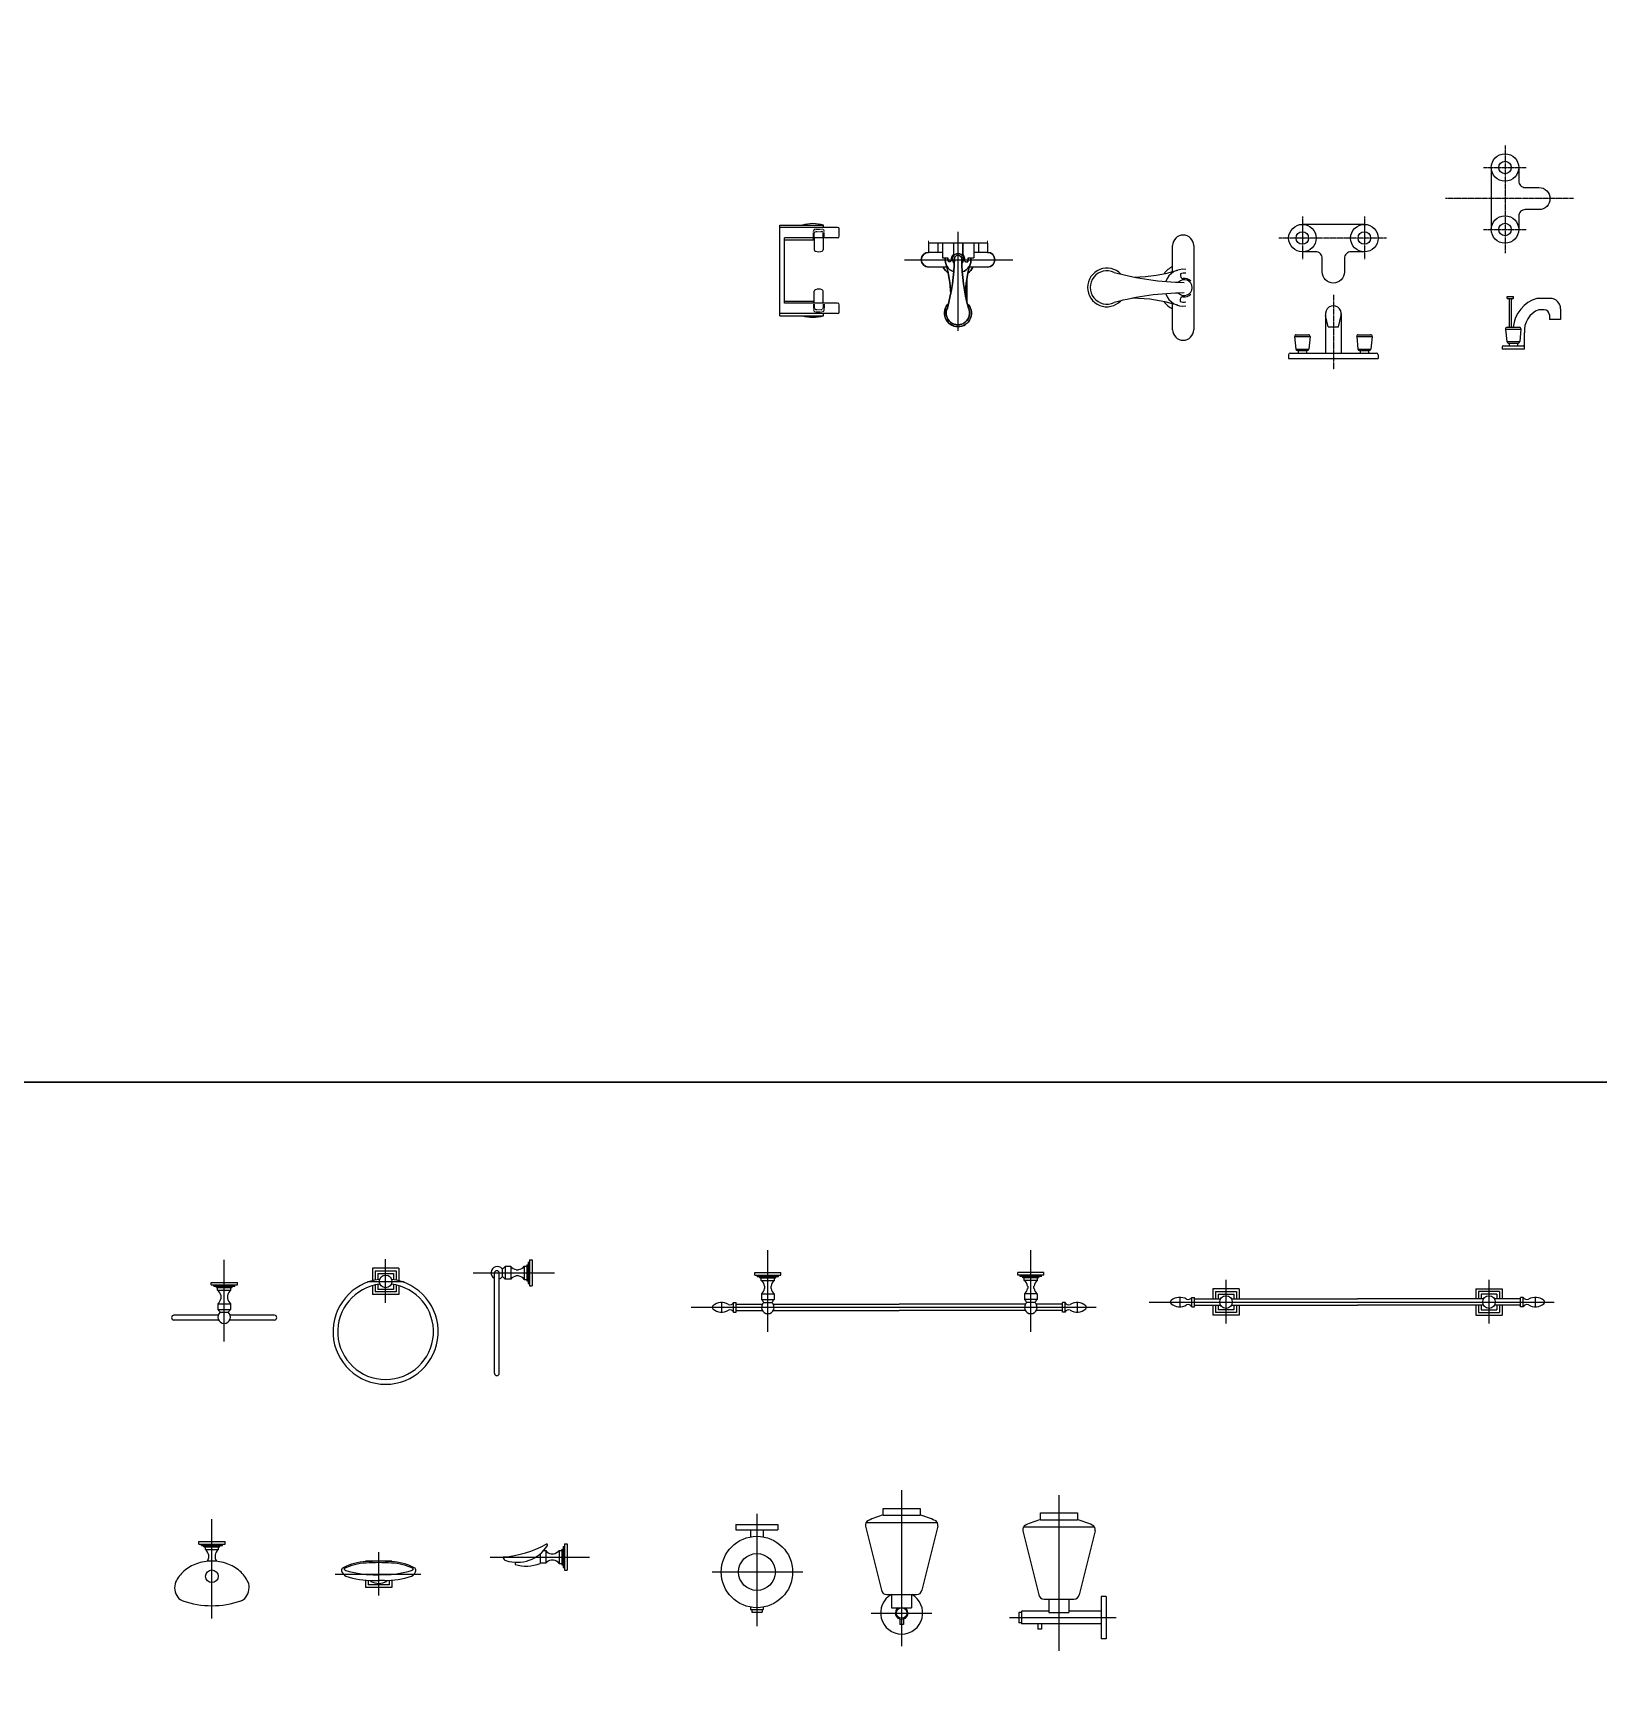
# Model space of a CAD drawing. Header units: inches. Extents: x -1249499 to 290957, y -589671 to 1013543.
# Drawn here: x -1056436 to -1053461, y 299878 to 303014 of the extents above; entities that cross this region are included whole.
import ezdxf

# ---------------------------------------------------------------- set-up
doc = ezdxf.new("R2010")
doc.units = ezdxf.units.IN
doc.header["$MEASUREMENT"] = 0
doc.linetypes.add('CENTER', pattern=[2, 1.25, -0.25, 0.25, -0.25])
doc.linetypes.add('HIDDEN', pattern=[2, 1, -1])
for name, color, linetype in [('1BATH', 1, 'Continuous'), ('7FUR', 4, 'Continuous'), ('ETC', 9, 'Continuous'), ('FAUCET', 4, 'Continuous'), ('TOIL', 9, 'Continuous'), ('가구', 4, 'Continuous'), ('샤워부스', 4, 'Continuous')]:
    doc.layers.add(name, color=color, linetype=linetype)

# ---------------------------------------------------------------- blocks, each defined once
blk = doc.blocks.new('B-샤워기')
at = {"layer": '가구', "color": 1}
for p, q in [((-45, -145.2), (-45, 148.8)), ((-237.6, 0), (30.9, 0))]:
    blk.add_line(p, q, dxfattribs=at)
at = {"layer": '가구'}
for p, q in [((-65, 80), (-65, 30.6)), ((0, 80), (-25, 80)), ((-25, 80), (-25, 42.5)), ((0, 55), (-25, 55)), ((-65, -30.6), (-65, -80)), ((-25, -42.5), (-25, -80)), ((0, -55), (-25, -55)), ((0, -80), (-25, -80))]:
    blk.add_line(p, q, dxfattribs=at)
at = {"layer": '가구', "linetype": 'ByBlock'}
blk.add_line((0, 80), (0, -80), dxfattribs=at)
at = {"layer": '가구', "color": 3}
for p, q in [((-50.7, 22.3), (-50.7, 26.2)), ((0, 42.5), (-40, 42.5)), ((-40, 27.2), (-40, 42.5)), ((0, 12.5), (-30.3, 12.5)), ((0, 42.5), (0, -42.5)), ((-50, -26.2), (-50, -22.3)), ((-40, -42.5), (-40, -27.4)), ((0, -42.5), (-40, -42.5)), ((0, -12.5), (-30.3, -12.5))]:
    blk.add_line(p, q, dxfattribs=at)
at = {"layer": '가구'}
for centre, radius, start, end in [((-45, 80), 20, 0, 180), ((-144.1, 320), 300, 270.5809, 287.2106), ((-45, 0), 45, 116.3878, 143.6667), ((-144.1, -320), 300, 72.7894, 88.7593), ((-45, 0), 45, 216.3333, 243.6122), ((-45, -80), 20, 180, 0)]:
    blk.add_arc(centre, radius, start, end, dxfattribs=at)
at = {"layer": '가구', "color": 1}
for centre, radius, start, end in [((-190, -0.5), 36.7, 43.7021, 316.5603), ((-45, 0), 35, 81.7868, 160.8079), ((-42.9, 0), 15, 223.4052, 136.9858), ((-45, 0), 35, 199.6955, 278.2132)]:
    blk.add_arc(centre, radius, start, end, dxfattribs=at)
at = {"layer": '가구', "color": 3}
for centre, radius, start, end in [((-190, -0.5), 31.7, 64.3941, 295.6059), ((-36.8, 554.8), 544.9, 255.1649, 269.3613), ((-43.2, 4.9), 22.5, 81.7868, 109.4712), ((-45.7, 22.3), 5, 180, 278.2132), ((-42.5, 0), 17.5, 45.5847, 98.2132), ((-42.9, 0), 10, 270, 90), ((-32.9, -555.9), 545.9, 91.0431, 105.2259), ((-45, -22.3), 5, 81.7868, 180), ((-42.5, -5), 22.5, 250.5288, 276.3794), ((-42.5, 0), 17.5, 261.7868, 314.4153)]:
    blk.add_arc(centre, radius, start, end, dxfattribs=at)

msp = doc.modelspace()

# ---------------------------------------------------------------- linework, layer by layer
at = {"color": 6}
msp.add_lwpolyline([(-1061085, 308188), (-1045914, 308188), (-1045914, 301019), (-1061085, 301019)], close=True, dxfattribs=at)
msp.add_lwpolyline([(-1061085, 301019), (-1053112.1, 301019), (-1053112.1, 297093.6), (-1061085, 297093.6)], close=True)
at = {"layer": '1BATH'}
for p, q in [((-1056072.8, 300526), (-1056072.8, 300681.2)), ((-1055766, 300599.5), (-1055766, 300682.2)), ((-1055495, 300676.5), (-1055492.5, 300676.5)), ((-1055495, 300676.5), (-1055495, 300636.5)), ((-1055492.5, 300681.5), (-1055492.5, 300631.5)), ((-1055492.5, 300681.5), (-1055487.5, 300681.5)), ((-1055487.5, 300681.5), (-1055487.5, 300631.5)), ((-1055039.3, 300544.6), (-1055039.3, 300699.8)), ((-1054539.3, 300544.6), (-1054539.3, 300699.8)), ((-1055741, 300665.1), (-1055791, 300665.1)), ((-1055791, 300665.1), (-1055791, 300641.4)), ((-1055786, 300660.1), (-1055746, 300660.1)), ((-1055786, 300660.1), (-1055786, 300642.6)), ((-1055781, 300655.1), (-1055751, 300655.1)), ((-1055781, 300655.1), (-1055781, 300643.5)), ((-1055751, 300655.1), (-1055751, 300643.5)), ((-1055746, 300660.1), (-1055746, 300642.6)), ((-1055741, 300665.1), (-1055741, 300641.4)), ((-1055599.8, 300656.5), (-1055444.7, 300656.5)), ((-1055559, 300465.5), (-1055559, 300655.9)), ((-1055550, 300465.5), (-1055550, 300655.9)), ((-1055544.3, 300664.2), (-1055544.3, 300648.8)), ((-1055528.1, 300668.5), (-1055538.9, 300668.5)), ((-1055538.9, 300668.5), (-1055538.9, 300644.5)), ((-1055528.1, 300644.5), (-1055538.9, 300644.5)), ((-1055528.1, 300668.5), (-1055528.1, 300644.5)), ((-1055517.7, 300662.5), (-1055513.3, 300662.5)), ((-1055513.3, 300650.5), (-1055517.7, 300650.5)), ((-1055502.5, 300669), (-1055497.5, 300669)), ((-1055502.5, 300669), (-1055502.5, 300644.1)), ((-1055502.5, 300644.1), (-1055497.5, 300644.1)), ((-1055497.5, 300671.5), (-1055495, 300671.5)), ((-1055497.5, 300671.5), (-1055497.5, 300641.5)), ((-1055497.5, 300641.5), (-1055495, 300641.5)), ((-1055064.3, 300656.9), (-1055014.3, 300656.9)), ((-1055064.3, 300651.9), (-1055064.3, 300656.9)), ((-1055064.3, 300651.9), (-1055014.3, 300651.9)), ((-1055059.3, 300649.4), (-1055059.3, 300651.9)), ((-1055059.3, 300649.4), (-1055019.3, 300649.4)), ((-1055054.3, 300646.9), (-1055054.3, 300649.4)), ((-1055054.3, 300646.9), (-1055024.3, 300646.9)), ((-1055051.7, 300641.9), (-1055051.7, 300646.9)), ((-1055051.7, 300641.9), (-1055026.9, 300641.9)), ((-1055026.9, 300641.9), (-1055026.9, 300646.9)), ((-1055024.3, 300646.9), (-1055024.3, 300649.4)), ((-1055019.3, 300649.4), (-1055019.3, 300651.9)), ((-1055014.3, 300651.9), (-1055014.3, 300656.9)), ((-1054564.3, 300651.9), (-1054564.3, 300656.9)), ((-1054514.3, 300656.9), (-1054564.3, 300656.9)), ((-1054514.3, 300651.9), (-1054564.3, 300651.9)), ((-1054559.3, 300649.4), (-1054559.3, 300651.9)), ((-1054519.3, 300649.4), (-1054559.3, 300649.4)), ((-1054554.3, 300646.9), (-1054554.3, 300649.4)), ((-1054524.3, 300646.9), (-1054554.3, 300646.9)), ((-1054551.7, 300641.9), (-1054551.7, 300646.9)), ((-1054526.9, 300641.9), (-1054551.7, 300641.9)), ((-1054526.9, 300641.9), (-1054526.9, 300646.9)), ((-1054524.3, 300646.9), (-1054524.3, 300649.4)), ((-1054519.3, 300649.4), (-1054519.3, 300651.9)), ((-1054514.3, 300651.9), (-1054514.3, 300656.9)), ((-1054168.2, 300560.3), (-1054168.2, 300642.9)), ((-1053668.2, 300560.3), (-1053668.2, 300642.9)), ((-1056097.8, 300638.4), (-1056047.8, 300638.4)), ((-1056097.8, 300633.4), (-1056097.8, 300638.4)), ((-1056097.8, 300633.4), (-1056047.8, 300633.4)), ((-1056092.8, 300630.9), (-1056092.8, 300633.4)), ((-1056092.8, 300630.9), (-1056052.8, 300630.9)), ((-1056087.8, 300628.4), (-1056087.8, 300630.9)), ((-1056087.8, 300628.4), (-1056057.8, 300628.4)), ((-1056085.3, 300623.4), (-1056085.3, 300628.4)), ((-1056085.3, 300623.4), (-1056060.4, 300623.4)), ((-1056078.8, 300608.2), (-1056078.8, 300612.6)), ((-1056066.8, 300612.6), (-1056066.8, 300608.2)), ((-1056060.4, 300623.4), (-1056060.4, 300628.4)), ((-1056057.8, 300628.4), (-1056057.8, 300630.9)), ((-1056052.8, 300630.9), (-1056052.8, 300633.4)), ((-1056047.8, 300633.4), (-1056047.8, 300638.4)), ((-1055800.1, 300640.1), (-1055731, 300640.1)), ((-1055791, 300632.1), (-1055791, 300615.1)), ((-1055741, 300615.1), (-1055791, 300615.1)), ((-1055786, 300633.4), (-1055786, 300620.1)), ((-1055746, 300620.1), (-1055786, 300620.1)), ((-1055781, 300634.1), (-1055781, 300625.1)), ((-1055751, 300625.1), (-1055781, 300625.1)), ((-1055751, 300634.1), (-1055751, 300625.1)), ((-1055746, 300633.4), (-1055746, 300620.1)), ((-1055741, 300632.1), (-1055741, 300615.1)), ((-1055495, 300636.5), (-1055492.5, 300636.5)), ((-1055492.5, 300631.5), (-1055487.5, 300631.5)), ((-1055051.3, 300616.4), (-1055051.3, 300605.6)), ((-1055051.3, 300616.4), (-1055027.3, 300616.4)), ((-1055045.3, 300626.8), (-1055045.3, 300631.2)), ((-1055033.3, 300631.2), (-1055033.3, 300626.8)), ((-1055027.3, 300616.4), (-1055027.3, 300605.6)), ((-1054551.3, 300616.4), (-1054551.3, 300605.6)), ((-1054527.3, 300616.4), (-1054551.3, 300616.4)), ((-1054545.3, 300631.2), (-1054545.3, 300626.8)), ((-1054533.3, 300626.8), (-1054533.3, 300631.2)), ((-1054527.3, 300616.4), (-1054527.3, 300605.6)), ((-1054256.2, 300609.9), (-1054256.2, 300591.9)), ((-1054143.2, 300625.9), (-1054193.2, 300625.9)), ((-1054193.2, 300625.9), (-1054193.2, 300606.9)), ((-1054188.2, 300620.9), (-1054188.2, 300606.9)), ((-1054188.2, 300620.9), (-1054148.2, 300620.9)), ((-1054183.2, 300615.9), (-1054183.2, 300606.9)), ((-1054183.2, 300615.9), (-1054153.2, 300615.9)), ((-1054153.2, 300615.9), (-1054153.2, 300606.9)), ((-1054148.2, 300620.9), (-1054148.2, 300606.9)), ((-1054143.2, 300625.9), (-1054143.2, 300606.9)), ((-1053693.2, 300625.9), (-1053643.2, 300625.9)), ((-1053693.2, 300625.9), (-1053693.2, 300606.9)), ((-1053688.2, 300620.9), (-1053688.2, 300606.9)), ((-1053648.2, 300620.9), (-1053688.2, 300620.9)), ((-1053683.2, 300615.9), (-1053683.2, 300606.9)), ((-1053653.2, 300615.9), (-1053683.2, 300615.9)), ((-1053653.2, 300615.9), (-1053653.2, 300606.9)), ((-1053648.2, 300620.9), (-1053648.2, 300606.9)), ((-1053643.2, 300625.9), (-1053643.2, 300606.9)), ((-1053580.2, 300609.9), (-1053580.2, 300591.9)), ((-1056084.8, 300597.8), (-1056060.8, 300597.8)), ((-1056084.8, 300597.8), (-1056084.8, 300587)), ((-1056084.8, 300587), (-1056060.8, 300587)), ((-1056080.5, 300581.6), (-1056065.2, 300581.6)), ((-1056060.8, 300597.8), (-1056060.8, 300587)), ((-1055185.2, 300590.9), (-1054415.3, 300590.9)), ((-1055127.3, 300600), (-1055127.3, 300581.9)), ((-1055104.3, 300581.9), (-1055104.3, 300599.9)), ((-1055104.3, 300599.9), (-1055099.3, 300599.9)), ((-1055104.3, 300581.9), (-1055099.3, 300581.9)), ((-1055099.3, 300581.9), (-1055099.3, 300599.9)), ((-1055099.3, 300596.9), (-1055049.7, 300596.9)), ((-1055099.3, 300584.9), (-1055049.7, 300584.9)), ((-1055051.3, 300605.6), (-1055027.3, 300605.6)), ((-1055047, 300600.2), (-1055031.6, 300600.2)), ((-1055028.9, 300596.9), (-1054789.3, 300596.9)), ((-1055028.9, 300584.9), (-1054789.3, 300584.9)), ((-1054549.7, 300596.9), (-1054789.3, 300596.9)), ((-1054549.7, 300584.9), (-1054789.3, 300584.9)), ((-1054527.3, 300605.6), (-1054551.3, 300605.6)), ((-1054531.6, 300600.2), (-1054547, 300600.2)), ((-1054479.3, 300596.9), (-1054528.9, 300596.9)), ((-1054479.3, 300584.9), (-1054528.9, 300584.9)), ((-1054474.3, 300599.9), (-1054479.3, 300599.9)), ((-1054479.3, 300581.9), (-1054479.3, 300599.9)), ((-1054474.3, 300581.9), (-1054479.3, 300581.9)), ((-1054474.3, 300581.9), (-1054474.3, 300599.9)), ((-1054451.3, 300600), (-1054451.3, 300581.9)), ((-1054314.1, 300600.9), (-1053544.2, 300600.9)), ((-1054233.2, 300609.9), (-1054228.2, 300609.9)), ((-1054233.2, 300591.9), (-1054233.2, 300609.9)), ((-1054233.2, 300591.9), (-1054228.2, 300591.9)), ((-1054228.2, 300591.9), (-1054228.2, 300609.9)), ((-1054228.2, 300606.9), (-1054178.5, 300606.9)), ((-1054228.2, 300594.9), (-1054178.5, 300594.9)), ((-1054193.2, 300594.9), (-1054193.2, 300575.9)), ((-1054188.2, 300594.9), (-1054188.2, 300580.9)), ((-1054148.2, 300580.9), (-1054188.2, 300580.9)), ((-1054183.2, 300594.9), (-1054183.2, 300585.9)), ((-1054153.2, 300585.9), (-1054183.2, 300585.9)), ((-1054157.8, 300606.9), (-1053918.2, 300606.9)), ((-1054157.8, 300594.9), (-1053918.2, 300594.9)), ((-1054153.2, 300594.9), (-1054153.2, 300585.9)), ((-1054148.2, 300594.9), (-1054148.2, 300580.9)), ((-1054143.2, 300594.9), (-1054143.2, 300575.9)), ((-1053678.5, 300606.9), (-1053918.2, 300606.9)), ((-1053678.5, 300594.9), (-1053918.2, 300594.9)), ((-1053693.2, 300594.9), (-1053693.2, 300575.9)), ((-1053688.2, 300594.9), (-1053688.2, 300580.9)), ((-1053688.2, 300580.9), (-1053648.2, 300580.9)), ((-1053683.2, 300594.9), (-1053683.2, 300585.9)), ((-1053683.2, 300585.9), (-1053653.2, 300585.9)), ((-1053608.2, 300606.9), (-1053657.8, 300606.9)), ((-1053608.2, 300594.9), (-1053657.8, 300594.9)), ((-1053653.2, 300594.9), (-1053653.2, 300585.9)), ((-1053648.2, 300594.9), (-1053648.2, 300580.9)), ((-1053643.2, 300594.9), (-1053643.2, 300575.9)), ((-1053603.2, 300609.9), (-1053608.2, 300609.9)), ((-1053608.2, 300591.9), (-1053608.2, 300609.9)), ((-1053603.2, 300591.9), (-1053608.2, 300591.9)), ((-1053603.2, 300591.9), (-1053603.2, 300609.9)), ((-1056084.3, 300575.8), (-1056168.3, 300575.8)), ((-1056083.5, 300566.8), (-1056168.3, 300566.8)), ((-1055977.3, 300566.8), (-1056062.2, 300566.8)), ((-1055977.3, 300575.8), (-1056061.4, 300575.8)), ((-1054143.2, 300575.9), (-1054193.2, 300575.9)), ((-1053693.2, 300575.9), (-1053643.2, 300575.9)), ((-1054784.9, 300242.9), (-1054784.9, 299946.4)), ((-1054485.8, 300234), (-1054485.8, 299937.6)), ((-1054819.8, 300208.6), (-1054749.9, 300208.6)), ((-1054819.8, 300195.9), (-1054819.8, 300208.6)), ((-1054749.9, 300208.6), (-1054749.9, 300195.9)), ((-1056096.3, 299999.2), (-1056096.3, 300188.2)), ((-1055100, 300177.6), (-1055020, 300177.6)), ((-1055100, 300177.6), (-1055100, 300167.6)), ((-1055060, 300198.2), (-1055060, 299984.8)), ((-1055020, 300177.6), (-1055020, 300167.6)), ((-1054853.7, 300174.9), (-1054823.2, 300053)), ((-1054852.2, 300182), (-1054717.5, 300182)), ((-1054819.8, 300195.9), (-1054749.9, 300195.9)), ((-1054716, 300174.9), (-1054746.5, 300053)), ((-1054553.1, 300173.2), (-1054418.5, 300173.2)), ((-1054520.7, 300199.8), (-1054450.8, 300199.8)), ((-1054520.7, 300187.1), (-1054520.7, 300199.8)), ((-1054520.7, 300187.1), (-1054450.8, 300187.1)), ((-1054450.8, 300199.8), (-1054450.8, 300187.1)), ((-1056121.3, 300145.4), (-1056071.3, 300145.4)), ((-1056121.3, 300140.4), (-1056121.3, 300145.4)), ((-1056121.3, 300140.4), (-1056071.3, 300140.4)), ((-1056116.3, 300137.9), (-1056116.3, 300140.4)), ((-1056076.3, 300137.9), (-1056076.3, 300140.4)), ((-1056071.3, 300140.4), (-1056071.3, 300145.4)), ((-1055426, 300141.1), (-1055426, 300091.1)), ((-1055426, 300141.1), (-1055421, 300141.1)), ((-1055421, 300141.1), (-1055421, 300091.1)), ((-1055100, 300167.6), (-1055020, 300167.6)), ((-1055072, 300167.6), (-1055072, 300154.4)), ((-1055048, 300167.6), (-1055048, 300154.4)), ((-1054554.6, 300166.1), (-1054524.1, 300044.2)), ((-1054416.9, 300166.1), (-1054447.4, 300044.2)), ((-1056116.3, 300137.9), (-1056076.3, 300137.9)), ((-1056111.3, 300135.4), (-1056111.3, 300137.9)), ((-1056111.3, 300135.4), (-1056081.3, 300135.4)), ((-1056108.7, 300130.4), (-1056108.7, 300135.4)), ((-1056108.7, 300130.4), (-1056083.8, 300130.4)), ((-1056102.3, 300115.2), (-1056102.3, 300119.7)), ((-1056090.3, 300119.7), (-1056090.3, 300115.2)), ((-1056083.8, 300130.4), (-1056083.8, 300135.4)), ((-1056081.3, 300135.4), (-1056081.3, 300137.9)), ((-1055754, 300108.2), (-1055804, 300108.2)), ((-1055804, 300108.2), (-1055804, 300107.2)), ((-1055779, 300042.7), (-1055779, 300125.3)), ((-1055754, 300108.2), (-1055754, 300107.2)), ((-1055567.3, 300116.1), (-1055378.2, 300116.1)), ((-1055472.4, 300121.9), (-1055472.4, 300104.1)), ((-1055461.6, 300128.1), (-1055465.7, 300128.1)), ((-1055461.6, 300128.1), (-1055461.6, 300104.1)), ((-1055451.2, 300122.1), (-1055446.8, 300122.1)), ((-1055446.8, 300110.1), (-1055451.2, 300110.1)), ((-1055436, 300128.6), (-1055436, 300103.7)), ((-1055436, 300128.6), (-1055431, 300128.6)), ((-1055431, 300131.1), (-1055431, 300101.1)), ((-1055431, 300131.1), (-1055428.5, 300131.1)), ((-1055428.5, 300136.1), (-1055428.5, 300096.1)), ((-1055428.5, 300136.1), (-1055426, 300136.1)), ((-1055861.6, 300083.2), (-1055699.3, 300083.2)), ((-1055789.7, 300082.5), (-1055779, 300082.5)), ((-1055768.3, 300082.5), (-1055779, 300082.5)), ((-1055519.6, 300106.1), (-1055519.6, 300102.1)), ((-1055461.6, 300104.1), (-1055472.4, 300104.1)), ((-1055436, 300103.7), (-1055431, 300103.7)), ((-1055431, 300101.1), (-1055428.5, 300101.1)), ((-1055428.5, 300096.1), (-1055426, 300096.1)), ((-1055426, 300091.1), (-1055421, 300091.1)), ((-1055145.4, 300087.6), (-1054972.8, 300087.6)), ((-1055804, 300071.9), (-1055804, 300058.2)), ((-1055754, 300058.2), (-1055804, 300058.2)), ((-1055799, 300071.5), (-1055799, 300063.2)), ((-1055759, 300063.2), (-1055799, 300063.2)), ((-1055794, 300069.8), (-1055794, 300071.3)), ((-1055789.7, 300071.3), (-1055779, 300071.3)), ((-1055768.3, 300071.3), (-1055779, 300071.3)), ((-1055764, 300069.8), (-1055764, 300071.3)), ((-1055759, 300071.5), (-1055759, 300063.2)), ((-1055754, 300071.9), (-1055754, 300058.2)), ((-1055072, 300020.8), (-1055072, 300016.3)), ((-1055072, 300016.3), (-1055048, 300016.3)), ((-1055070, 300016.3), (-1055070, 300011.3)), ((-1055050, 300016.3), (-1055050, 300011.3)), ((-1055048, 300020.8), (-1055048, 300016.3)), ((-1054813.3, 300044.6), (-1054756.4, 300044.6)), ((-1054803.9, 300044.6), (-1054803.9, 300019.6)), ((-1054803.9, 300019.6), (-1054765.9, 300019.6)), ((-1054765.9, 300044.6), (-1054765.9, 300019.6)), ((-1054514.2, 300035.8), (-1054457.3, 300035.8)), ((-1054504.8, 300035.8), (-1054504.8, 300010.8)), ((-1054466.8, 300035.8), (-1054466.8, 300010.8)), ((-1054405.8, 300040.8), (-1054405.8, 299960.8)), ((-1054395.8, 300040.8), (-1054405.8, 300040.8)), ((-1054395.8, 300040.8), (-1054395.8, 299960.8)), ((-1055070, 300011.3), (-1055050, 300011.3)), ((-1054843.1, 300009.6), (-1054727.5, 300009.6)), ((-1054788.4, 299998.1), (-1054788.4, 299987.6)), ((-1054781.4, 299987.6), (-1054788.4, 299987.6)), ((-1054781.4, 299998.1), (-1054781.4, 299987.6)), ((-1054579.7, 300000.8), (-1054377.1, 300000.8)), ((-1054557.1, 300010.8), (-1054562.1, 300010.8)), ((-1054562.1, 300010.8), (-1054562.1, 299990.8)), ((-1054557.1, 299990.8), (-1054562.1, 299990.8)), ((-1054504.8, 300012.8), (-1054557.1, 300012.8)), ((-1054557.1, 300012.8), (-1054557.1, 299988.8)), ((-1054405.8, 299988.8), (-1054557.1, 299988.8)), ((-1054525.8, 299988.8), (-1054525.8, 299978.8)), ((-1054518.8, 299988.8), (-1054518.8, 299978.8)), ((-1054504.8, 300010.8), (-1054466.8, 300010.8)), ((-1054405.8, 300012.8), (-1054466.8, 300012.8)), ((-1054518.8, 299978.8), (-1054525.8, 299978.8)), ((-1054395.8, 299960.8), (-1054405.8, 299960.8))]:
    msp.add_line(p, q, dxfattribs=at)
msp.add_lwpolyline([(-1056027.4, 300068.5, 0.097975), (-1056043.2, 300089.2, 0.093152), (-1056067.1, 300103.3, 0.08734), (-1056096.3, 300108.4, 0.08734), (-1056125.4, 300103.3, 0.093152), (-1056149.3, 300089.2, 0.097975), (-1056165.2, 300068.5, 0.006027)], format="xyb", dxfattribs=at)
for centre, radius in [((-1055766, 300640.1), 12), ((-1054168.2, 300600.9), 12), ((-1053668.2, 300600.9), 12), ((-1055060, 300087.6), 67.9), ((-1055060, 300087.6), 35), ((-1056096.3, 300079.4), 12), ((-1054784.9, 300009.6), 10)]:
    msp.add_circle(centre, radius, dxfattribs=at)
for centre, radius, start, end in [((-1055766, 300544.6), 100, 96.5257, 83.4743), ((-1055553.5, 300656.5), 12, 39.7788, 242.472), ((-1055554.5, 300655.9), 4.5, 0, 180), ((-1055553.5, 300656.5), 12, 286.7274, 320.2212), ((-1055552.3, 300679.8), 17.5, 297.2378, 320.0303), ((-1055552.3, 300633.3), 17.5, 39.9697, 62.7622), ((-1055514.6, 300679.8), 17.5, 219.9697, 260.0303), ((-1055514.6, 300633.3), 17.5, 99.9697, 140.0303), ((-1055516.3, 300679.8), 17.5, 279.9697, 321.9038), ((-1055516.3, 300633.3), 17.5, 38.0962, 80.0303), ((-1055062.6, 300628.2), 17.5, 9.9697, 51.9038), ((-1055016, 300628.2), 17.5, 128.0962, 170.0303), ((-1054562.6, 300628.2), 17.5, 9.9697, 51.9038), ((-1054516, 300628.2), 17.5, 128.0962, 170.0303), ((-1056096.1, 300609.6), 17.5, 9.9697, 51.9038), ((-1056049.6, 300609.6), 17.5, 128.0962, 170.0303), ((-1055766, 300544.6), 91, 96.8412, 83.1588), ((-1055062.6, 300629.8), 17.5, 309.9697, 350.0303), ((-1055016, 300629.8), 17.5, 189.9697, 230.0303), ((-1054562.6, 300629.8), 17.5, 309.9697, 350.0303), ((-1054516, 300629.8), 17.5, 189.9697, 230.0303), ((-1054256.2, 300584.6), 25.3, 59.071, 130.1687), ((-1053580.2, 300584.6), 25.3, 49.8313, 120.929), ((-1056096.1, 300611.2), 17.5, 309.9697, 350.0303), ((-1056096.1, 300573.6), 17.5, 27.2378, 50.0303), ((-1056072.8, 300572.4), 12, 129.7788, 50.2212), ((-1056049.6, 300611.2), 17.5, 189.9697, 230.0303), ((-1056049.6, 300573.6), 17.5, 129.9697, 152.7622), ((-1055141, 300590.9), 4, 130.1687, 229.8313), ((-1055127.3, 300574.7), 25.3, 59.071, 130.1687), ((-1055127.3, 300607.2), 25.3, 229.8313, 300.929), ((-1055111.4, 300604.2), 8.3, 249.8991, 329.4477), ((-1055111.4, 300577.7), 8.3, 30.5523, 110.1009), ((-1055062.6, 300592.1), 17.5, 27.2378, 50.0303), ((-1055039.3, 300590.9), 12, 129.7788, 50.2212), ((-1055016, 300592.1), 17.5, 129.9697, 152.7622), ((-1054562.6, 300592.1), 17.5, 27.2378, 50.0303), ((-1054539.3, 300590.9), 12, 129.7788, 50.2212), ((-1054516, 300592.1), 17.5, 129.9697, 152.7622), ((-1054467.2, 300604.2), 8.3, 210.5523, 290.1009), ((-1054467.2, 300577.7), 8.3, 69.8991, 149.4477), ((-1054451.3, 300574.7), 25.3, 49.8313, 120.929), ((-1054451.3, 300607.2), 25.3, 239.071, 310.1687), ((-1054437.6, 300590.9), 4, 310.1687, 49.8313), ((-1054269.9, 300600.9), 4, 130.1687, 229.8313), ((-1054256.2, 300617.1), 25.3, 229.8313, 300.929), ((-1054240.3, 300614.1), 8.3, 249.8991, 329.4477), ((-1054240.3, 300587.7), 8.3, 30.5523, 110.1009), ((-1053596, 300614.1), 8.3, 210.5523, 290.1009), ((-1053596, 300587.7), 8.3, 69.8991, 149.4477), ((-1053580.2, 300617.1), 25.3, 239.071, 310.1687), ((-1053566.4, 300600.9), 4, 310.1687, 49.8313), ((-1056168.3, 300571.3), 4.5, 90, 270), ((-1055977.3, 300571.3), 4.5, 270, 90), ((-1055554.5, 300465.5), 4.5, 180, 0), ((-1054843.8, 300176.5), 10, 116.2482, 189.3462), ((-1054784.9, 300056.9), 143.3, 104.1187, 116.2482), ((-1054784.9, 300056.9), 143.3, 63.7518, 75.8813), ((-1054725.9, 300176.5), 10, 350.6538, 63.7518), ((-1054544.7, 300167.7), 10, 116.2482, 189.3462), ((-1054485.8, 300048.1), 143.3, 104.1187, 116.2482), ((-1054485.8, 300048.1), 143.3, 63.7518, 75.8813), ((-1054426.8, 300167.7), 10, 350.6538, 63.7518), ((-1055558, 300317), 201.5, 274.6299, 298.8057), ((-1055459.9, 300138.8), 1.98, 342.4296, 120.7294), ((-1056119.5, 300116.6), 17.5, 9.9697, 51.9038), ((-1056119.5, 300118.3), 17.5, 323.8428, 350.0303), ((-1056073, 300116.6), 17.5, 128.0962, 170.0303), ((-1056073, 300118.3), 17.5, 189.9697, 216.1572), ((-1055756.4, 299226.8), 881.7, 91.4717, 93.0385), ((-1055801.6, 299226.8), 881.7, 86.9615, 88.5283), ((-1055541.6, 300115.2), 1, 94.6299, 198.5484), ((-1055533.8, 300117.8), 9.24, 198.5484, 245.7392), ((-1055516.3, 300175), 69, 252.0351, 327.7102), ((-1055448.1, 300139.4), 17.5, 219.9697, 260.0303), ((-1055448.1, 300092.9), 17.5, 99.9697, 140.0303), ((-1055449.8, 300139.4), 17.5, 279.9697, 321.9038), ((-1055449.8, 300092.9), 17.5, 38.0962, 80.0303), ((-1055844.7, 300091.1), 5, 110.3509, 191.9549), ((-1055834.4, 300093.3), 15.5, 191.9549, 242.9182), ((-1055798.6, 300002.9), 104.5, 92.4919, 117.2643), ((-1055798.6, 300000.1), 104.5, 92.4919, 116.6037), ((-1055834.4, 300104.5), 15.5, 225.0678, 242.9182), ((-1055789.7, 300250.9), 168.3, 252.1093, 270), ((-1055789.7, 300239.6), 168.3, 252.1093, 270), ((-1055756.4, 299224), 881.7, 91.4717, 93.0385), ((-1055801.6, 299224), 881.7, 86.9615, 88.5283), ((-1055768.3, 300250.9), 168.3, 270, 287.8907), ((-1055768.3, 300239.6), 168.3, 270, 287.8907), ((-1055759.5, 300002.9), 104.5, 62.7357, 87.5081), ((-1055759.5, 300000.1), 104.5, 63.3963, 87.5081), ((-1055723.6, 300104.5), 15.5, 297.0818, 314.9322), ((-1055723.6, 300093.3), 15.5, 297.0818, 348.0451), ((-1055713.3, 300091.1), 5, 348.0451, 69.6491), ((-1055498.6, 300165.5), 66.8, 251.6605, 293.117), ((-1056137.2, 300057.9), 29.9, 159.1952, 218.0369), ((-1056055.3, 300057.9), 29.9, 321.9631, 20.8048), ((-1055779, 300096.3), 30.5, 240.509, 299.491), ((-1054813.3, 300054.6), 10, 189.3462, 270), ((-1054756.4, 300054.6), 10, 270, 350.6538), ((-1056145, 300051.8), 20, 218.0369, 250.7502), ((-1056096.3, 300191.4), 167.9, 250.7502, 289.2498), ((-1056047.5, 300051.8), 20, 289.2498, 321.9631), ((-1054784.9, 300009.6), 40, 118.955, 61.045), ((-1054784.9, 300009.6), 12, 123.5573, 56.4427), ((-1054514.2, 300045.8), 10, 189.3462, 270), ((-1054457.3, 300045.8), 10, 270, 350.6538)]:
    msp.add_arc(centre, radius, start, end, dxfattribs=at)
at = {"layer": '7FUR', "color": 1, "linetype": 'CENTER'}
for p, q in [((-1053637.8, 302800.3), (-1053637.8, 302595.5)), ((-1053678.7, 302758.4), (-1053597.6, 302758.4)), ((-1053507.5, 302699.4), (-1053750.9, 302699.4)), ((-1054023, 302665.1), (-1054023, 302584.1)), ((-1053905.2, 302665.1), (-1053905.2, 302584.1)), ((-1053863.2, 302624.3), (-1054068, 302624.3)), ((-1053678.7, 302640.5), (-1053597.6, 302640.5)), ((-1053964.1, 302516.6), (-1053964.1, 302374.3))]:
    msp.add_line(p, q, dxfattribs=at)
at = {"layer": '7FUR'}
for points in [[(-1053611.8, 302758.4), (-1053611.8, 302733, 0.414214), (-1053599.3, 302720.5), (-1053573.4, 302720.5, -0.414214), (-1053552.3, 302699.4, -0.414214), (-1053573.4, 302678.3), (-1053599.3, 302678.3, 0.414214), (-1053611.8, 302665.8), (-1053611.8, 302640.5)], [(-1053905.2, 302598.2), (-1053930.5, 302598.2, 0.414214), (-1053943, 302585.7), (-1053943, 302559.9, -0.414214), (-1053964.1, 302538.8, -0.414214), (-1053985.2, 302559.9), (-1053985.2, 302585.7, 0.414214), (-1053997.7, 302598.2), (-1054023, 302598.2)]]:
    msp.add_lwpolyline(points, format="xyb", dxfattribs=at)
msp.add_lwpolyline([(-1053905.2, 302650.3), (-1053964.1, 302650.3), (-1054023, 302650.3)], dxfattribs=at)
at = {"layer": '7FUR', "color": 4}
for centre in [(-1053637.8, 302758.4), (-1053905.2, 302624.3)]:
    msp.add_circle(centre, 26.1, dxfattribs=at)
at = {"layer": '7FUR'}
for centre, radius in [((-1053637.8, 302758.4), 11.9), ((-1054023, 302624.3), 26.1), ((-1053637.8, 302640.5), 26.1), ((-1053637.8, 302640.5), 11.9), ((-1054023, 302624.3), 11.9), ((-1053905.2, 302624.3), 11.9)]:
    msp.add_circle(centre, radius, dxfattribs=at)
at = {"layer": 'ETC', "color": 4}
for p, q in [((-1053663.9, 302758.4), (-1053663.9, 302640.5)), ((-1053633.5, 302513.3), (-1053621.5, 302513.3)), ((-1053633.5, 302509.3), (-1053633.5, 302513.3)), ((-1053633.5, 302509.3), (-1053621.5, 302509.3)), ((-1053629.5, 302454.6), (-1053629.5, 302507.3)), ((-1053625.5, 302454.6), (-1053625.5, 302507.3)), ((-1053621.5, 302509.3), (-1053621.5, 302513.3)), ((-1053552, 302509.6), (-1053577, 302509.6)), ((-1053563.5, 302488.1), (-1053573.5, 302488.1)), ((-1053553.5, 302478.1), (-1053553.5, 302469.6)), ((-1053532, 302469.6), (-1053553.5, 302469.6)), ((-1053532, 302489.6), (-1053532, 302469.6)), ((-1053636.7, 302451.3), (-1053607.4, 302451.3)), ((-1053636.7, 302451.3), (-1053634.3, 302427.3)), ((-1053633.7, 302454.6), (-1053610.3, 302454.6)), ((-1053607.4, 302451.3), (-1053609.8, 302427.3)), ((-1053600.5, 302413.1), (-1053600.5, 302443.9)), ((-1053643.5, 302416.6), (-1053643.5, 302413.1)), ((-1053600.5, 302413.1), (-1053643.5, 302413.1)), ((-1053640.5, 302419.6), (-1053603.5, 302419.6)), ((-1053634.3, 302427.3), (-1053609.8, 302427.3)), ((-1053631.3, 302424.6), (-1053612.7, 302424.6)), ((-1053630, 302424.6), (-1053630, 302419.6)), ((-1053614, 302424.6), (-1053614, 302419.6))]:
    msp.add_line(p, q, dxfattribs=at)
at = {"layer": 'ETC'}
for p, q in [((-1053979.1, 302480.4), (-1053979.1, 302405.4)), ((-1053974.1, 302455.4), (-1053978.8, 302477.3)), ((-1053954.1, 302455.4), (-1053949.4, 302477.3)), ((-1053949.1, 302480.4), (-1053949.1, 302405.4)), ((-1054037.7, 302437.1), (-1054035.3, 302413.1)), ((-1054037.7, 302437.1), (-1054008.4, 302437.1)), ((-1054034.7, 302440.4), (-1054011.4, 302440.4)), ((-1054008.4, 302437.1), (-1054010.8, 302413.1)), ((-1053974.1, 302455.4), (-1053954.1, 302455.4)), ((-1053919.8, 302437.1), (-1053890.5, 302437.1)), ((-1053919.8, 302437.1), (-1053917.4, 302413.1)), ((-1053916.9, 302440.4), (-1053893.5, 302440.4)), ((-1053890.5, 302437.1), (-1053892.9, 302413.1)), ((-1054049.1, 302402.4), (-1054049.1, 302395.4)), ((-1054046.1, 302405.4), (-1053882.1, 302405.4)), ((-1054035.3, 302413.1), (-1054010.8, 302413.1)), ((-1054032.3, 302410.4), (-1054013.8, 302410.4)), ((-1054031, 302410.4), (-1054031, 302405.4)), ((-1054015, 302410.4), (-1054015, 302405.4)), ((-1053917.4, 302413.1), (-1053892.9, 302413.1)), ((-1053914.5, 302410.4), (-1053895.9, 302410.4)), ((-1053913.2, 302410.4), (-1053913.2, 302405.4)), ((-1053897.2, 302410.4), (-1053897.2, 302405.4)), ((-1053879.1, 302402.4), (-1053879.1, 302395.4)), ((-1054049.1, 302395.4), (-1053879.1, 302395.4))]:
    msp.add_line(p, q, dxfattribs=at)
for centre, radius, start, end in [((-1053964.1, 302480.4), 15, 347.9469, 192.0531), ((-1054034.7, 302437.4), 3, 90, 185.7106), ((-1054011.4, 302437.4), 3, 354.2894, 90), ((-1053916.9, 302437.4), 3, 90, 185.7106), ((-1053893.5, 302437.4), 3, 354.2894, 90), ((-1054046.1, 302402.4), 3, 90, 180), ((-1054032.3, 302413.4), 3, 185.7106, 270), ((-1054013.8, 302413.4), 3, 270, 354.2894), ((-1053914.5, 302413.4), 3, 185.7106, 270), ((-1053895.9, 302413.4), 3, 270, 354.2894), ((-1053882.1, 302402.4), 3, 0, 90)]:
    msp.add_arc(centre, radius, start, end, dxfattribs=at)
at = {"layer": 'ETC', "color": 4}
for centre, radius, start, end in [((-1053631.5, 302507.3), 2, 0, 90), ((-1053623.5, 302507.3), 2, 90, 180), ((-1053558.8, 302448.7), 63.6, 106.6807, 174.6936), ((-1053552, 302489.6), 20, 0, 90), ((-1053558.8, 302448.7), 42.1, 110.5438, 186.5245), ((-1053563.5, 302478.1), 10, 0, 90), ((-1053633.7, 302451.6), 3, 90, 185.7106), ((-1053610.3, 302451.6), 3, 354.2894, 90), ((-1053640.5, 302416.6), 3, 90, 180), ((-1053631.3, 302427.6), 3, 185.7106, 270), ((-1053612.7, 302427.6), 3, 270, 354.2894), ((-1053603.5, 302416.6), 3, 0, 90)]:
    msp.add_arc(centre, radius, start, end, dxfattribs=at)
at = {"layer": 'FAUCET'}
for p, q in [((-1055016.7, 302476.6), (-1055016.7, 302648.6)), ((-1055016.7, 302648.6), (-1054933.7, 302648.6)), ((-1054933.7, 302644.6), (-1054933.7, 302648.6)), ((-1054906.7, 302644.6), (-1055016.7, 302644.6)), ((-1055007.4, 302500.6), (-1055007.4, 302624.6)), ((-1054906.7, 302624.6), (-1055007.4, 302624.6)), ((-1055007.4, 302620.9), (-1054952.4, 302620.9)), ((-1054952.4, 302620.9), (-1054952.4, 302624.6)), ((-1054950.9, 302624.6), (-1054950.9, 302602.2)), ((-1054933.9, 302624.6), (-1054933.9, 302602.2)), ((-1054903.7, 302627.6), (-1054903.7, 302641.6)), ((-1054950.9, 302500.6), (-1054950.9, 302523.1)), ((-1054933.9, 302500.6), (-1054933.9, 302523.1)), ((-1055007.4, 302504.4), (-1054952.4, 302504.4)), ((-1054906.7, 302500.6), (-1055007.4, 302500.6)), ((-1054952.4, 302504.4), (-1054952.4, 302500.6)), ((-1054903.7, 302483.6), (-1054903.7, 302497.6)), ((-1054906.7, 302480.6), (-1055016.7, 302480.6)), ((-1055016.7, 302476.6), (-1054933.7, 302476.6)), ((-1054933.7, 302476.6), (-1054933.7, 302480.6))]:
    msp.add_line(p, q, dxfattribs=at)
at = {"layer": 'FAUCET', "linetype": 'HIDDEN'}
for p, q in [((-1054952.4, 302624.6), (-1054952.4, 302638)), ((-1054950.9, 302624.6), (-1054950.9, 302634)), ((-1054949.4, 302641), (-1054935.4, 302641)), ((-1054947.9, 302637), (-1054936.9, 302637)), ((-1054933.9, 302624.6), (-1054933.9, 302634)), ((-1054932.4, 302624.6), (-1054932.4, 302638)), ((-1054952.4, 302500.6), (-1054952.4, 302487.3)), ((-1054950.9, 302500.6), (-1054950.9, 302491.3)), ((-1054933.9, 302500.6), (-1054933.9, 302491.3)), ((-1054932.4, 302500.6), (-1054932.4, 302487.3)), ((-1054949.4, 302484.3), (-1054935.4, 302484.3)), ((-1054947.9, 302488.3), (-1054936.9, 302488.3))]:
    msp.add_line(p, q, dxfattribs=at)
at = {"layer": 'FAUCET'}
for centre, radius, start, end in [((-1054953.7, 302583.5), 68.2, 72.9409, 107.0591), ((-1054906.7, 302641.6), 3, 0, 90), ((-1054906.7, 302627.6), 3, 270, 0), ((-1054947.9, 302602.2), 3, 180, 249.257), ((-1054942.4, 302616.7), 18.5, 249.257, 290.743), ((-1054936.9, 302602.2), 3, 290.743, 0), ((-1054947.9, 302523.1), 3, 110.743, 180), ((-1054942.4, 302508.6), 18.5, 69.257, 110.743), ((-1054936.9, 302523.1), 3, 0, 69.257), ((-1054906.7, 302497.6), 3, 0, 90), ((-1054953.7, 302541.8), 68.2, 252.9409, 287.0591), ((-1054906.7, 302483.6), 3, 270, 0)]:
    msp.add_arc(centre, radius, start, end, dxfattribs=at)
at = {"layer": 'FAUCET', "linetype": 'HIDDEN'}
for centre, start, end in [((-1054949.4, 302638), 90, 180), ((-1054947.9, 302634), 90, 180), ((-1054936.9, 302634), 0, 90), ((-1054935.4, 302638), 0, 90), ((-1054949.4, 302487.3), 180, 270), ((-1054947.9, 302491.3), 180, 270), ((-1054936.9, 302491.3), 270, 0), ((-1054935.4, 302487.3), 270, 0)]:
    msp.add_arc(centre, 3, start, end, dxfattribs=at)
at = {"layer": 'TOIL'}
for p, q in [((-1054269.7, 302560.6), (-1054269.7, 302609.9)), ((-1054229.7, 302609.9), (-1054229.7, 302449.9)), ((-1054254.7, 302556.2), (-1054254.7, 302552.3)), ((-1054269.7, 302449.9), (-1054269.7, 302499.3)), ((-1054255.4, 302507.7), (-1054255.4, 302503.8))]:
    msp.add_line(p, q, dxfattribs=at)
for centre, radius, start, end in [((-1054249.7, 302609.9), 20, 0, 180), ((-1054394.7, 302530.4), 36.7, 43.4397, 316.2979), ((-1054394.7, 302530.4), 31.7, 64.3941, 295.6059), ((-1054237.6, 303085.8), 545.9, 254.7741, 268.9569), ((-1054348.8, 302849.9), 300, 271.2407, 287.2106), ((-1054249.7, 302529.9), 45, 116.3878, 143.6667), ((-1054249.7, 302529.9), 35, 81.7868, 160.3045), ((-1054247.2, 302534.9), 22.5, 83.6206, 109.4712), ((-1054247.5, 302530), 15, 223.0142, 136.5948), ((-1054249.7, 302552.3), 5, 180, 278.2132), ((-1054247.2, 302529.9), 17.5, 45.5847, 98.2132), ((-1054241.5, 301975.1), 544.9, 90.6387, 104.8351), ((-1054348.8, 302209.9), 300, 72.7894, 89.4191), ((-1054249.7, 302529.9), 45, 216.3333, 243.6122), ((-1054249.7, 302529.9), 35, 199.1921, 278.2132), ((-1054250.4, 302507.7), 5, 81.7868, 180), ((-1054247.9, 302525), 22.5, 250.5288, 278.2132), ((-1054247.2, 302529.9), 17.5, 261.7868, 314.4153), ((-1054249.7, 302449.9), 20, 180, 0)]:
    msp.add_arc(centre, radius, start, end, dxfattribs=at)
at = {"layer": '가구', "color": 1}
for p, q in [((-1054677.6, 302448.2), (-1054677.6, 302636.1)), ((-1054779.3, 302583), (-1054573.5, 302583))]:
    msp.add_line(p, q, dxfattribs=at)
at = {"layer": '가구'}
for p, q in [((-1054621.6, 302614.5), (-1054733.6, 302614.5)), ((-1054733.6, 302614.5), (-1054733.6, 302597)), ((-1054707.4, 302597), (-1054733.6, 302597)), ((-1054716.1, 302614.5), (-1054716.1, 302597)), ((-1054621.6, 302597), (-1054647.9, 302597)), ((-1054639.1, 302614.5), (-1054639.1, 302597)), ((-1054621.6, 302614.5), (-1054621.6, 302597)), ((-1054699.1, 302569), (-1054733.6, 302569)), ((-1054621.6, 302569), (-1054656.2, 302569))]:
    msp.add_line(p, q, dxfattribs=at)
at = {"layer": '가구', "color": 3}
for p, q in [((-1054647.9, 302614.5), (-1054707.4, 302614.5)), ((-1054707.4, 302614.5), (-1054707.4, 302586.5)), ((-1054707.4, 302586.5), (-1054696.8, 302586.5)), ((-1054686.4, 302614.5), (-1054686.4, 302593.4)), ((-1054668.9, 302614.5), (-1054668.9, 302593.4)), ((-1054658.6, 302586.5), (-1054647.9, 302586.5)), ((-1054647.9, 302614.5), (-1054647.9, 302586.5)), ((-1054696, 302579.5), (-1054693.3, 302579.5)), ((-1054662.1, 302579), (-1054659.3, 302579))]:
    msp.add_line(p, q, dxfattribs=at)
at = {"layer": '가구'}
for centre, radius, start, end in [((-1054733.6, 302583), 14, 90, 270), ((-1054621.6, 302583), 14, 270, 90), ((-1054677.6, 302583), 31.5, 206.3878, 233.6667), ((-1054901.6, 302513.7), 210, 1.2407, 17.2106), ((-1054453.6, 302513.7), 210, 162.7894, 179.4191), ((-1054677.6, 302583), 31.5, 306.3333, 333.6122)]:
    msp.add_arc(centre, radius, start, end, dxfattribs=at)
at = {"layer": '가구', "color": 1}
for centre, radius, start, end in [((-1054677.6, 302583), 24.5, 171.7868, 250.3045), ((-1054677.7, 302584.5), 10.5, 313.0142, 226.5948), ((-1054677.6, 302583), 24.5, 289.1921, 8.2132), ((-1054678, 302481.5), 25.7, 133.4397, 46.2979)]:
    msp.add_arc(centre, radius, start, end, dxfattribs=at)
at = {"layer": '가구', "color": 3}
for centre, radius, start, end in [((-1054681.1, 302584.8), 15.8, 173.6206, 199.4712), ((-1054677.6, 302584.8), 12.2, 135.5847, 188.2132), ((-1054677.7, 302584.5), 7, 0, 180), ((-1054677.6, 302584.8), 12.2, 351.7868, 44.4153), ((-1054674.2, 302584.3), 15.8, 340.5288, 8.2132), ((-1055066.7, 302591.5), 382.2, 344.7741, 358.9569), ((-1054693.3, 302583), 3.5, 270, 8.2132), ((-1054289.3, 302588.8), 381.4, 180.6387, 194.8351), ((-1054662.1, 302582.5), 3.5, 171.7868, 270), ((-1054678, 302481.5), 22.2, 154.3941, 25.6059)]:
    msp.add_arc(centre, radius, start, end, dxfattribs=at)
at = {"layer": '샤워부스', "color": 4, "lineweight": 0}
for p, q in [((-1054733.6, 302618.8), (-1054733.6, 302597)), ((-1054621.6, 302597), (-1054621.6, 302618.8)), ((-1054733.6, 302569), (-1054705.9, 302569)), ((-1054649.4, 302569), (-1054621.6, 302569))]:
    msp.add_line(p, q, dxfattribs=at)
at = {"layer": '샤워부스', "color": 253}
msp.add_line((-1054660.7, 302548.7), (-1054660.7, 302502.1), dxfattribs=at)
at = {"layer": '샤워부스', "color": 4, "lineweight": 0}
for centre, radius, start, end in [((-1054733.6, 302583), 14, 90, 270), ((-1054621.6, 302583), 14, 270, 90), ((-1054677.6, 302583), 31.5, 206.3878, 233.6667), ((-1054901.6, 302513.7), 210, 1.2407, 12.0969), ((-1054453.6, 302513.7), 210, 167.9031, 179.4191), ((-1054677.6, 302583), 31.5, 306.3333, 333.6122)]:
    msp.add_arc(centre, radius, start, end, dxfattribs=at)
at = {"layer": '샤워부스', "color": 1, "lineweight": 0}
msp.add_arc((-1054678, 302481.5), 25.7, 133.4397, 46.2979, dxfattribs=at)
at = {"layer": '샤워부스', "color": 3, "lineweight": 0}
for centre, radius, start, end in [((-1055066.7, 302591.5), 382.2, 346.1784, 348.9424), ((-1054289.3, 302588.8), 381.4, 191.0352, 193.4431)]:
    msp.add_arc(centre, radius, start, end, dxfattribs=at)

# ---------------------------------------------------------------- block references
at = {"layer": '가구', "color": 1, "ltscale": 0.5, "xscale": -0.7000000000007276, "yscale": 0.7000000000007276, "zscale": 0.7, "rotation": 270}
msp.add_blockref('B-샤워기', (-1054677.6, 302614.5), dxfattribs=at)

doc.saveas('drawing.dxf')
